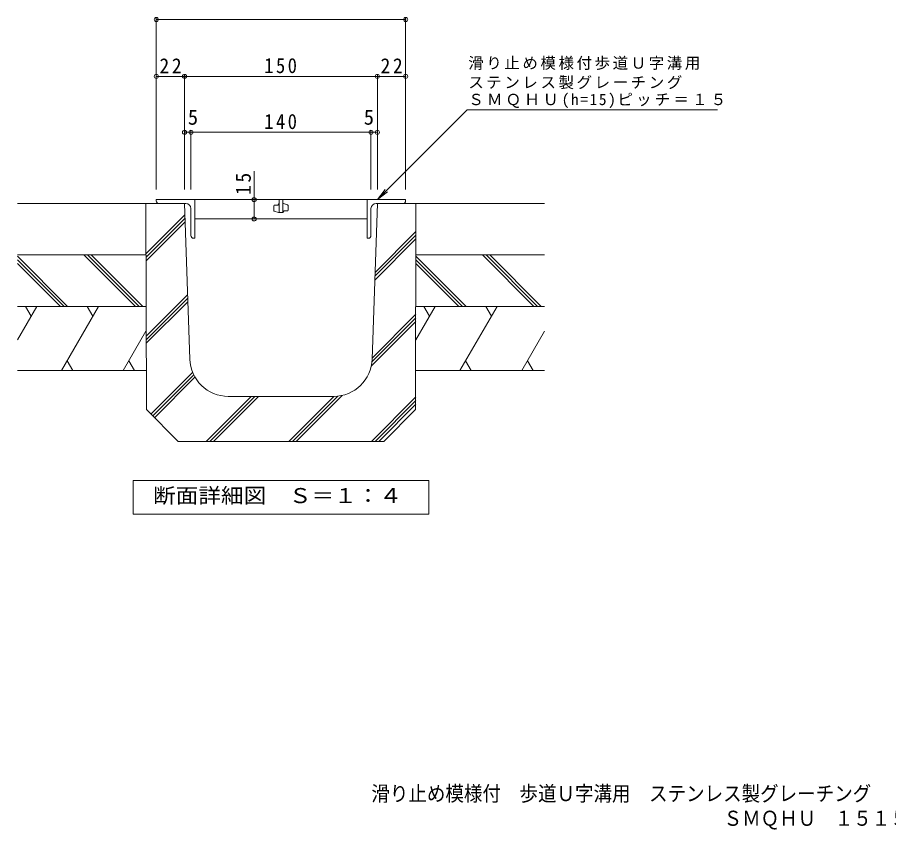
# Model space of a CAD drawing. Units: millimetres on the paper, enlarged 10 times, with parts at other scales. Extents: x -1691 to 1835, y -1375 to 1184.
# Drawn here: x -1538 to 156, y -1375 to 204 of the extents above; entities that cross this region are included whole.
import ezdxf
from ezdxf.enums import TextEntityAlignment as Align

# ---------------------------------------------------------------- set-up
doc = ezdxf.new("R2010")
doc.units = ezdxf.units.MM
doc.header["$LTSCALE"] = 10
doc.header["$PDMODE"] = 32
doc.header["$PDSIZE"] = 8
for name, color, linetype, lineweight in [('A-0', 7, 'Continuous', 9), ('A-2', 3, 'Continuous', 9), ('A-5', 7, 'Continuous', 9), ('A-6', 6, 'Continuous', 5)]:
    doc.layers.add(name, color=color, linetype=linetype, lineweight=lineweight)
doc.layers.add('F-5', color=2, linetype='Continuous')
doc.styles.add('ＭＳ ゴシック', font='')
doc.styles.get('ＭＳ ゴシック').set_extended_font_data('MS Gothic')

msp = doc.modelspace()

# ---------------------------------------------------------------- linework, layer by layer
at = {"layer": 'A-0'}
for p, q in [((-1267.84, 203.27), (-1267.84, -130.1)), ((-1267.84, 200.27), (-782.84, 200.27)), ((-782.84, 203.27), (-782.84, -130.1)), ((-1212.84, 89.57), (-1267.84, 89.57)), ((-1212.84, 92.57), (-1212.84, -130.1)), ((-837.84, 89.57), (-1212.84, 89.57)), ((-837.84, 92.57), (-837.84, -130.1)), ((-782.84, 89.57), (-837.84, 89.57)), ((-1200.34, -16.18), (-1200.34, -130.1)), ((-850.34, -16.18), (-850.34, -130.1)), ((-1200.34, -19.18), (-1212.84, -19.18)), ((-850.34, -19.18), (-1200.34, -19.18)), ((-837.84, -19.18), (-850.34, -19.18)), ((-1077.52, -150.1), (-1077.52, -95)), ((-1077.52, -150.1), (-1077.52, -187.6))]:
    msp.add_line(p, q, dxfattribs=at)
for p in [(-1267.84, 200.27), (-782.84, 200.27), (-1267.84, 89.57), (-1212.84, 89.57), (-837.84, 89.57), (-782.84, 89.57), (-1212.84, -19.18), (-1200.34, -19.18), (-850.34, -19.18), (-837.84, -19.18), (-1077.52, -150.1), (-1077.52, -187.6)]:
    msp.add_point(p, dxfattribs=at)
at = {"layer": 'A-2'}
for p, q in [((-1192.84, -150.1), (-1267.84, -150.1)), ((-1267.84, -152.6), (-1267.84, -150.1)), ((-1192.84, -150.1), (-1192.84, -225.1)), ((-857.84, -150.1), (-1192.84, -150.1)), ((-1029.09, -150.1), (-1029.09, -175.1)), ((-1021.59, -150.1), (-1029.09, -150.1)), ((-1021.59, -150.1), (-1021.59, -175.1)), ((-857.84, -150.1), (-857.84, -225.1)), ((-857.84, -150.1), (-782.84, -150.1)), ((-782.84, -152.6), (-782.84, -150.1)), ((-1262.84, -157.6), (-1210.34, -157.6)), ((-1200.34, -220.1), (-1200.34, -167.6)), ((-1039.09, -171.09), (-1039.09, -161.97)), ((-1037.84, -160.72), (-1031.59, -160.72)), ((-1030.34, -159.47), (-1030.34, -158.85)), ((-1020.34, -157.6), (-1021.59, -157.6)), ((-1012.42, -160.43), (-1020.34, -157.6)), ((-1011.59, -161.6), (-1011.59, -170.72)), ((-850.34, -220.1), (-850.34, -167.6)), ((-787.84, -157.6), (-840.34, -157.6)), ((-1038.26, -172.27), (-1030.34, -175.1)), ((-1021.59, -175.1), (-1030.34, -175.1)), ((-1020.34, -173.85), (-1020.34, -173.22)), ((-1019.09, -171.97), (-1012.84, -171.97)), ((-1192.84, -187.6), (-857.84, -187.6)), ((-1195.34, -225.1), (-1192.84, -225.1)), ((-855.34, -225.1), (-857.84, -225.1))]:
    msp.add_line(p, q, dxfattribs=at)
for centre, radius, start, end in [((-1262.84, -152.6), 5, 180, 270), ((-1210.34, -167.6), 10, 0, 90), ((-1037.84, -161.97), 1.25, 90, 180), ((-1031.59, -159.47), 1.25, 270, 0), ((-1029.09, -158.85), 1.25, 90, 180), ((-1012.84, -161.6), 1.25, 0, 70.34616), ((-840.34, -167.6), 10, 90, 180), ((-787.84, -152.6), 5, 270, 0), ((-1037.84, -171.09), 1.25, 180, 250.34616), ((-1021.59, -173.85), 1.25, 270, 0), ((-1019.09, -173.22), 1.25, 90, 180), ((-1012.84, -170.72), 1.25, 270, 0), ((-1195.34, -220.1), 5, 180, 270), ((-855.34, -220.1), 5, 270, 0)]:
    msp.add_arc(centre, radius, start, end, dxfattribs=at)
at = {"layer": 'A-5'}
for p, q in [((-837.84, -150.1), (-663.37, 24.37)), ((-663.37, 24.37), (-176.63, 24.37)), ((-837.84, -150.1), (-822.62, -130.26)), ((-837.84, -150.1), (-818.01, -134.88))]:
    msp.add_line(p, q, dxfattribs=at)
msp.add_lwpolyline([(-1312.84, -761.55), (-1312.84, -696.55), (-737.84, -696.55), (-737.84, -761.55)], close=True, dxfattribs=at)
at = {"layer": 'A-6'}
for p, q in [((-1287.84, -157.6), (-1537.84, -157.6)), ((-1286.98, -558.46), (-1287.84, -157.6)), ((-1212.84, -157.6), (-1287.84, -157.6)), ((-1202.76, -460.1), (-1212.84, -157.6)), ((-847.92, -460.1), (-837.84, -157.6)), ((-837.84, -157.6), (-762.84, -157.6)), ((-512.84, -157.6), (-762.84, -157.6)), ((-1287.63, -254.94), (-1212.11, -179.42)), ((-1287.61, -261.99), (-1211.88, -186.26)), ((-1287.6, -269.05), (-1211.66, -193.1)), ((-842.56, -299.14), (-762.84, -219.42)), ((-842.31, -291.82), (-762.84, -212.35)), ((-842.8, -306.45), (-762.84, -226.49)), ((-1287.84, -257.6), (-1537.84, -257.6)), ((-1440.18, -357.6), (-1537.84, -259.93)), ((-1447.25, -357.6), (-1537.84, -267.01)), ((-1308.37, -357.6), (-1408.37, -257.6)), ((-1301.3, -357.6), (-1401.3, -257.6)), ((-1294.23, -357.6), (-1394.23, -257.6)), ((-512.84, -257.6), (-762.84, -257.6)), ((-665.18, -357.6), (-762.84, -259.93)), ((-672.25, -357.6), (-762.84, -267.01)), ((-533.37, -357.6), (-633.37, -257.6)), ((-526.3, -357.6), (-626.3, -257.6)), ((-519.23, -357.6), (-619.23, -257.6)), ((-1454.32, -357.6), (-1537.84, -274.08)), ((-679.32, -357.6), (-762.84, -274.08)), ((-1287.29, -415.33), (-1206.93, -334.97)), ((-1287.27, -422.38), (-1206.7, -341.81)), ((-1287.25, -429.44), (-1206.47, -348.65)), ((-1287.84, -357.6), (-1537.84, -357.6)), ((-1500.31, -357.6), (-1537.84, -422.6)), ((-1522.38, -357.6), (-1511.34, -376.71)), ((-1380.12, -357.6), (-1452.29, -482.6)), ((-1402.19, -357.6), (-1391.15, -376.71)), ((-512.84, -357.6), (-762.84, -357.6)), ((-725.31, -357.6), (-762.84, -422.6)), ((-747.38, -357.6), (-736.34, -376.71)), ((-605.12, -357.6), (-677.29, -482.6)), ((-627.19, -357.6), (-616.15, -376.71)), ((-849.72, -474.11), (-762.84, -387.22)), ((-848.31, -465.63), (-762.84, -380.15)), ((-847.88, -458.13), (-762.84, -373.08)), ((-1287.84, -405.93), (-1332.1, -482.6)), ((-512.84, -405.93), (-557.1, -482.6)), ((-1430.22, -482.6), (-1441.25, -463.49)), ((-1310.03, -482.6), (-1321.07, -463.49)), ((-655.22, -482.6), (-666.25, -463.49)), ((-535.03, -482.6), (-546.07, -463.49)), ((-1537.84, -482.6), (-1287.84, -482.6)), ((-1287.84, -482.6), (-1537.84, -482.6)), ((-1278.33, -567.11), (-1197.22, -485.99)), ((-1274.8, -570.64), (-1195.02, -490.86)), ((-762.84, -482.6), (-512.84, -482.6)), ((-512.84, -482.6), (-762.84, -482.6)), ((-1271.26, -574.18), (-1192.54, -495.46)), ((-1170.59, -620.1), (-1083.09, -532.6)), ((-1163.52, -620.1), (-1076.02, -532.6)), ((-1156.45, -620.1), (-1068.95, -532.6)), ((-1127.8, -532.6), (-922.88, -532.6)), ((-1009.85, -620.1), (-922.35, -532.6)), ((-1002.78, -620.1), (-914.85, -532.17)), ((-995.71, -620.1), (-906.37, -530.76)), ((-849.12, -620.1), (-762.72, -533.7)), ((-842.05, -620.1), (-762.72, -540.77)), ((-1225.34, -620.1), (-1286.98, -558.46)), ((-834.98, -620.1), (-762.72, -547.84)), ((-1225.34, -620.1), (-825.34, -620.1))]:
    msp.add_line(p, q, dxfattribs=at)
msp.add_lwpolyline([(-825.34, -620.1), (-763.7, -558.46), (-762.84, -157.6)], dxfattribs=at)
for centre, start, end in [((-1127.8, -457.6), 181.90915, 270), ((-922.88, -457.6), 270, 358.09085)]:
    msp.add_arc(centre, 75, start, end, dxfattribs=at)

# ---------------------------------------------------------------- texts
at = {"layer": 'A-0', "color": 2, "style": 'ＭＳ ゴシック'}
for p in [(-1206.39, -13.18), (-864.34, -13.18)]:
    msp.add_text('5', height=29.33, dxfattribs=at).set_placement(p, align=Align.BOTTOM_LEFT)
at = {"layer": 'A-0', "color": 2, "char_height": 29.33, "attachment_point": 7, "style": 'ＭＳ ゴシック'}
for s, insert in [('\\T1.27;\\W0.95;22', (-1261.59, 95.57)), ('\\T1.27;\\W0.9;150', (-1057.84, 95.57)), ('\\T1.27;\\W0.95;22', (-831.59, 95.57)), ('\\T1.27;\\W0.9;140', (-1057.84, -13.18))]:
    msp.add_mtext(s, dxfattribs=dict(at, insert=insert))
at = {"layer": 'A-0', "color": 2, "insert": (-1083.52, -140.9), "char_height": 29.33, "attachment_point": 7, "rotation": 90, "style": 'ＭＳ ゴシック'}
msp.add_mtext('\\T1.27;\\W0.95;15', dxfattribs=at)
at = {"layer": 'A-5', "color": 2, "style": 'ＭＳ ゴシック', "width": 1.1}
msp.add_text('断面詳細図\u3000Ｓ＝１：４', height=29.33, dxfattribs=at).set_placement((-1274.07, -749.05), align=Align.BOTTOM_LEFT)
at = {"layer": 'A-5', "char_height": 21.99, "attachment_point": 7, "style": 'ＭＳ ゴシック'}
for s, insert in [('\\T1.17;滑り止め模様付歩道Ｕ字溝用', (-660.97, 102)), ('\\T1.17;ステンレス製グレーチング', (-660.97, 64.53)), ('\\T1.21;ＳＭＱＨＵ(h=15)ピッチ＝１５', (-660.97, 27.89))]:
    msp.add_mtext(s, dxfattribs=dict(at, insert=insert))
at = {"layer": 'F-5', "style": 'ＭＳ ゴシック', "width": 0.9}
for s, p in [('滑り止め模様付\u3000歩道Ｕ字溝用\u3000ステンレス製グレーチング', (-849.55, -1328.51)), ('ＳＭＱＨＵ\u3000１５１５\u3000Ｐ＝１５', (-164.51, -1376.51))]:
    msp.add_text(s, height=29.33, dxfattribs=at).set_placement(p, align=Align.BOTTOM_LEFT)

doc.saveas('drawing.dxf')
